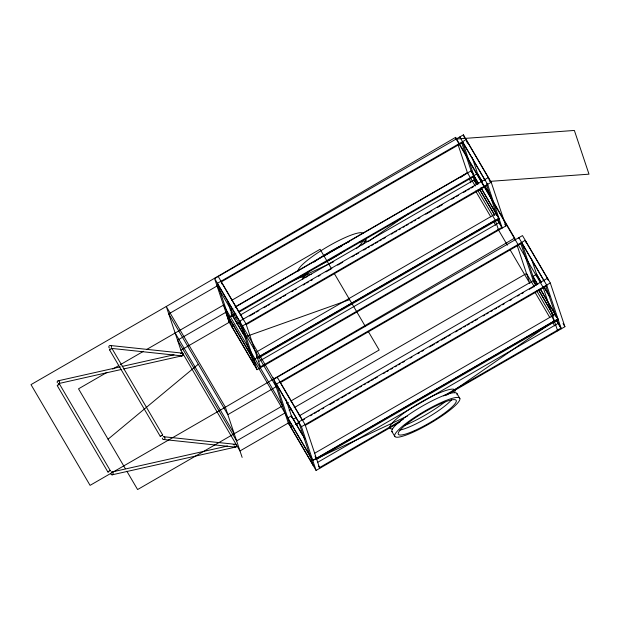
<?xml version="1.0" encoding="UTF-8"?>
<svg xmlns="http://www.w3.org/2000/svg" width="620" height="620" viewBox="0 0 620 620"><rect width="100%" height="100%" fill="white"/><g stroke="black" fill="none" stroke-linecap="round" stroke-linejoin="round"><path stroke-width="0.93" d="M108.469 471.998C106.686 472.409 111.003 469.751 110.073 471.037M160.844 436.255L160.27 436.356L109.538 349.82L110.67 348.905L111.949 348.456L162.688 434.992L162.083 435.565M111.957 348.479L111.623 348.851M160.27 436.356L162.688 434.992M108.066 439.193L198.292 364.258M59.179 384.656C60.667 383.036 55.56 386.183 57.947 385.392M368.458 241.412L405.674 215.59M407.255 214.489L408.844 213.388M460.304 177.669L467.433 172.724L475.238 186.031M451.375 392.29L554.303 320.858L536.75 290.92M455.599 137.361L166.276 306.481L31 384.625L90.078 485.359L225.354 407.216L514.678 238.088L455.599 137.361L456.204 139.175M214.59 278.574L463.404 134.85L491.203 182.249L505.835 225.975L257.021 369.706L229.222 322.299L214.497 278.295L273.575 379.029M106.849 372.465L78.523 388.825L125.395 468.743M112.677 369.094L118.505 365.73M120.172 364.762L143.499 351.292M146.832 349.37L223.463 305.102L282.542 405.829L137.601 489.552L126.86 471.239M231.795 300.289L320.091 249.279L331.32 268.429M407.472 416.02L312.736 460.404L225.866 312.271L177.553 340.178L236.623 440.905L284.937 412.998M230.059 309.845L232.578 308.388M235.088 306.939L467.433 172.724M230.408 309.93L232.926 308.473M235.437 307.024L471.138 170.872L478.749 183.853M228.726 317.246L235.701 313.216M238.22 311.759L477.539 173.515L482.375 181.761M231.136 316.704L235.941 313.929M239.297 311.992L474.153 176.328M234.283 318.525L236.801 317.068M240.157 315.131L474.176 179.947L476.95 184.69M289.416 422.39L239.987 450.942L180.908 350.215L230.338 321.656M233.934 325.074L231.764 326.329L254.006 364.25M236.228 323.749L240.421 321.323M249.643 315.999L254.681 313.092M256.354 312.124L258.873 310.667M263.903 307.76L266.422 306.303M268.096 305.335L269.778 304.366M275.644 300.979L278.163 299.522M279.845 298.553L281.519 297.585M283.193 296.616L285.712 295.159M291.586 291.772L293.26 290.803M294.942 289.835L296.616 288.866M303.327 284.991L305.001 284.014M306.683 283.046L308.357 282.077M310.876 280.627L312.558 279.659M318.424 276.264L320.106 275.296M325.973 271.909L331.847 268.514M337.714 265.12L342.752 262.214M351.974 256.882L354.493 255.432M356.167 254.463L358.685 253.006M363.715 250.1L366.234 248.651M367.916 247.682L369.59 246.713M371.272 245.745L373.783 244.288M375.464 243.319L377.975 241.862M379.657 240.893L381.331 239.924M383.013 238.956L385.524 237.506M391.398 234.112L393.08 233.143M394.754 232.174L396.428 231.206M398.947 229.749L400.629 228.78M403.139 227.331L404.821 226.362M406.495 225.393L408.177 224.424M410.688 222.968L412.37 221.999M414.044 221.03L415.725 220.061M418.236 218.604L419.918 217.636M425.785 214.249L431.66 210.854M437.534 207.468L442.564 204.554M451.794 199.229L454.305 197.772M455.987 196.804L458.498 195.354M463.535 192.44L466.046 190.991M467.728 190.022L469.402 189.054M471.084 188.085L473.603 186.628M237.305 323.981L240.661 322.044M491.203 182.249L242.389 325.981L257.021 369.706M246.256 324.601L487.824 185.062L486.894 183.481M255.424 352.594L496.155 213.536M253.665 359.67L495.233 220.131L477.671 190.193M257.61 358.531L499.178 218.992L480.926 187.868M258.463 361.669L499.193 222.611M302.064 419.771L280.31 382.672L521.877 243.125L544.12 281.054L543.88 280.333M286.704 403.426L288.37 402.457M290.873 401.016L379.169 350.013L368.427 331.7M289.129 410.572L291.648 409.123M294.167 407.666L526.504 273.459L534.308 286.765M287.796 417.981L291.423 415.881L304.963 438.968M293.361 419.252L295.872 417.803M299.228 415.865L533.246 280.682L536.029 285.425M293.012 425.8L290.834 427.056L313.077 464.977M295.298 424.483L299.491 422.057M302.847 420.12L304.529 419.151M310.395 415.757L312.077 414.788M314.588 413.339L316.27 412.37M317.944 411.401L319.626 410.432M322.144 408.975L323.818 408.007M329.693 404.612L334.722 401.706M336.397 400.737L338.915 399.288M341.434 397.831L346.464 394.925M348.146 393.956L350.656 392.499M355.694 389.593L358.205 388.143M359.887 387.175L361.561 386.206M364.079 384.749L365.754 383.78M367.435 382.811L369.954 381.354M371.628 380.385L373.302 379.417M374.984 378.448L377.503 376.999M383.369 373.604L385.051 372.635M386.725 371.667L388.407 370.698M390.918 369.241L392.599 368.272M395.111 366.823L396.792 365.854M398.466 364.885L400.148 363.917M402.667 362.46L404.341 361.491M410.215 358.096L411.889 357.128M417.764 353.741L419.438 352.772M421.957 351.315L423.631 350.346M429.505 346.96L434.535 344.046M436.216 343.077L438.728 341.628M441.246 340.171L446.276 337.264M447.958 336.296L450.476 334.846M455.506 331.933L458.025 330.483M459.699 329.514L461.381 328.546M463.892 327.089L465.574 326.12M467.248 325.151L469.766 323.702M471.44 322.733L473.122 321.764M474.796 320.796L477.315 319.339M483.189 315.944L484.863 314.976M486.537 314.007L488.219 313.038M490.738 311.589L492.412 310.62M494.93 309.163L496.604 308.194M498.286 307.226L499.96 306.257M502.479 304.8L504.153 303.831M510.028 300.444L511.702 299.476M517.576 296.081L519.25 295.112M521.769 293.655L523.451 292.687M529.317 289.3L534.355 286.394M296.376 424.716L298.894 423.259M301.467 426.707L550.281 282.983L522.482 235.577L273.668 379.308L301.467 426.707L316.099 470.433L399.978 421.988M305.327 425.336L546.894 285.789M314.503 453.321L555.233 314.262M312.736 460.404L554.303 320.858M316.68 459.265L558.248 319.719L540.485 289.424M317.541 462.404L558.271 323.346M403.357 419.174L319.478 467.627L318.556 466.046M443.618 395.917L561.046 328.081L556.334 320.044M446.106 395.335L564.913 326.709L550.281 282.983M289.021 282.681L333.762 261.725M110.011 349.788L109.538 349.851M246.605 336.35L349.634 299.646M58.675 383.563L121.752 369.381M123.636 368.962L182.009 355.841M235.522 447.09L112.189 474.811M58.117 380.827L120.311 366.854M122.194 366.428L174.026 354.779M111.631 472.076L227.594 446.02M233.213 444.757L235.081 444.339M490.009 181.366L589 174.174L574.368 130.448L456.157 139.035L543.035 287.169L557.667 330.894M110.476 345.51L182.009 353.09M235.522 444.339L163.99 436.759M111.755 348.425L181.567 355.841M163.355 439.471L235.081 447.09M59.543 384.137L110.314 470.657M466.426 140.306L488.668 178.227M525.504 241.033L547.739 278.954M485.274 186.705L491.559 197.424M541.446 282.495L536.61 274.249L532.991 276.342L537.827 284.588M543.864 286.618L549.669 296.507M477.78 174.236L482.128 181.652M485.034 186.605L489.382 194.021M536.85 274.962L540.725 281.558M544.104 287.331L548.46 294.748M504.913 224.401L505.835 225.975M563.061 323.547L564.913 326.709M481.167 187.976L498.937 218.271L257.37 357.817L256.44 356.237M540.245 288.711L558.008 319.006L316.44 458.544L315.053 456.173M471.378 171.585L478.508 183.745M533.231 277.062L537.579 284.479M479.857 189.635L494.845 215.194M497.744 220.139L501.975 227.354L260.408 366.893L259.478 365.32M538.447 289.548L553.916 315.921M476.733 184.62L474.416 180.668L472.889 176.111M479.609 189.534L494.597 215.086M497.504 220.03L502.216 228.067L487.584 184.342L459.784 136.942L460.025 137.656M535.339 284.557L533.487 281.403L520.684 243.141M538.687 290.261L553.675 315.82M556.093 319.935L561.286 328.801L546.654 285.076L518.855 237.669L519.095 238.39M475.664 191.076L490.808 216.892M493.714 221.844L495.69 225.215M498.131 229.377L507.408 245.195M509.849 249.356L529.868 283.495L517.103 245.357M535.231 292.64L549.863 317.587M552.784 322.578L554.737 325.903M457.079 393.754L459.862 398.497A37.688 6.665 -30.4 0 1 412.811 432.341A37.688 6.665 -30.4 0 1 409.076 421.166A37.688 6.665 -30.4 0 1 459.862 398.497M334.25 273.428L365.498 326.701M391.863 431.435L394.878 436.581M218.217 276.481L246.016 323.888L260.648 367.613M217.612 284.03L239.855 321.958M276.683 384.764L298.925 422.685M230.958 312.782L245.884 338.233M232.585 315.867L243.706 334.831M291.663 416.601L302.785 435.565M228.966 317.967L251.201 355.888M288.037 418.694L310.279 456.614M288.3 423.034L316.099 470.433M175.15 333.01L234.228 433.736M57.226 385.601L107.958 472.114M548.111 280.062L547.499 278.24L298.685 421.972L313.317 465.697M545.708 285.797L556.07 316.774M556.985 319.509L558.511 324.058M525.869 242.141L525.264 240.32L276.442 384.044L291.075 427.777M531.356 258.54L537.455 276.76M521.637 242.412L535.967 285.231M514.678 238.088L515.282 239.909M489.645 181.156L488.428 177.506L239.615 321.238L254.239 364.963M484.801 179.606L485.042 180.319L462.799 142.399L221.231 281.937L243.474 319.858L243.234 319.145M486.63 185.07L496.69 215.132M497.907 218.775L499.433 223.332M495.233 220.131L498.589 230.167M467.403 143.228L466.186 139.585L217.372 283.317L232.004 327.042M472.285 157.805L478.074 175.119M463.404 134.85L464.318 137.578M462.559 141.678L476.889 184.496M461.613 142.406L471.673 172.469M457.986 144.499L467.751 173.678M469.572 179.11L470.789 182.761M319.719 468.34L305.087 424.615L277.287 377.216L277.528 377.929M280.07 381.951L280.31 382.672M285.859 399.264L291.958 417.485M273.11 377.634L288.618 423.987M220.991 281.224L221.906 283.952M227.393 300.351L232.88 316.75M242.141 457.397L225.354 407.216L166.276 306.481L180.908 350.215M225.866 312.271L229.09 322.075M298.034 271.444A37.688 6.665 -30.4 0 1 327.329 246.838A37.688 6.665 -30.4 0 1 363.026 233.36M344.449 250.868A33.526 5.929 -30.4 0 1 320.339 264.794M366.04 238.514A37.688 6.665 -30.4 0 1 362.026 244.993M307.163 276.683A37.688 6.665 -30.4 0 1 300.816 276.187M313.983 262.105A37.688 6.665 -30.4 0 1 349.246 241.738M362.444 240.591A33.526 5.929 -30.4 0 1 356.608 248.442M311.349 274.203A33.526 5.929 -30.4 0 1 304.35 273.66M323.408 256.564A33.526 5.929 -30.4 0 1 341.767 246.117M302.831 279.233A37.688 6.665 -30.4 0 1 308.109 272.118M358.748 242.443A37.688 6.665 -30.4 0 1 367.885 241.653M392.584 428.947A37.688 6.665 -30.4 0 1 419.066 403.264A37.688 6.665 -30.4 0 1 454.282 392.778M445.377 401.574A37.688 6.665 -30.4 0 1 404.573 425.49M392.499 432.156A37.688 6.665 -30.4 0 1 422.313 406.139A37.688 6.665 -30.4 0 1 457.056 394.863M451.662 399.729A33.526 5.929 -30.4 0 1 427.428 417.733A33.526 5.929 -30.4 0 1 399.931 430.055M111.306 472.2A1.395 1.201 77.3 0 1 112.98 472.874A1.395 1.201 77.3 0 1 112.445 474.726A1.395 1.201 77.3 0 1 110.809 473.936M57.342 382.803A1.395 1.201 77.3 0 1 57.823 380.928A1.395 1.201 77.3 0 1 59.481 381.656A1.395 1.201 77.3 0 1 58.9 383.493M234.306 444.858A1.395 1.201 77.3 0 1 236.011 444.649A1.395 1.201 77.3 0 1 236.267 446.625A1.395 1.201 77.3 0 1 234.546 446.741M234.251 444.858A1.395 1.333 -83.9 0 1 236.174 444.656A1.395 1.333 -83.9 0 1 236.267 446.671A1.395 1.333 -83.9 0 1 234.329 446.687M180.761 353.656A1.395 1.201 77.3 0 1 182.443 353.346A1.395 1.201 77.3 0 1 182.799 355.299A1.395 1.201 77.3 0 1 181.11 355.562M163.316 436.775A1.395 1.333 -83.9 0 1 164.99 437.867A1.395 1.333 -83.9 0 1 163.765 439.51A1.395 1.333 -83.9 0 1 162.339 438.084M109.461 348.06A1.395 1.333 -83.9 0 1 109.019 346.154A1.395 1.333 -83.9 0 1 110.856 345.666A1.395 1.333 -83.9 0 1 111.298 347.58M180.761 353.578A1.395 1.333 -83.9 0 1 182.73 353.462A1.395 1.333 -83.9 0 1 182.652 355.516A1.395 1.333 -83.9 0 1 180.699 355.283M217.07 285.983L168.756 313.89L227.835 414.625L276.148 386.717L217.07 285.983M414.408 430.683A33.526 5.929 -30.4 0 0 456.266 400.574A33.526 5.929 -30.4 0 0 411.083 420.74A33.526 5.929 -30.4 0 0 414.408 430.683"/></g></svg>
